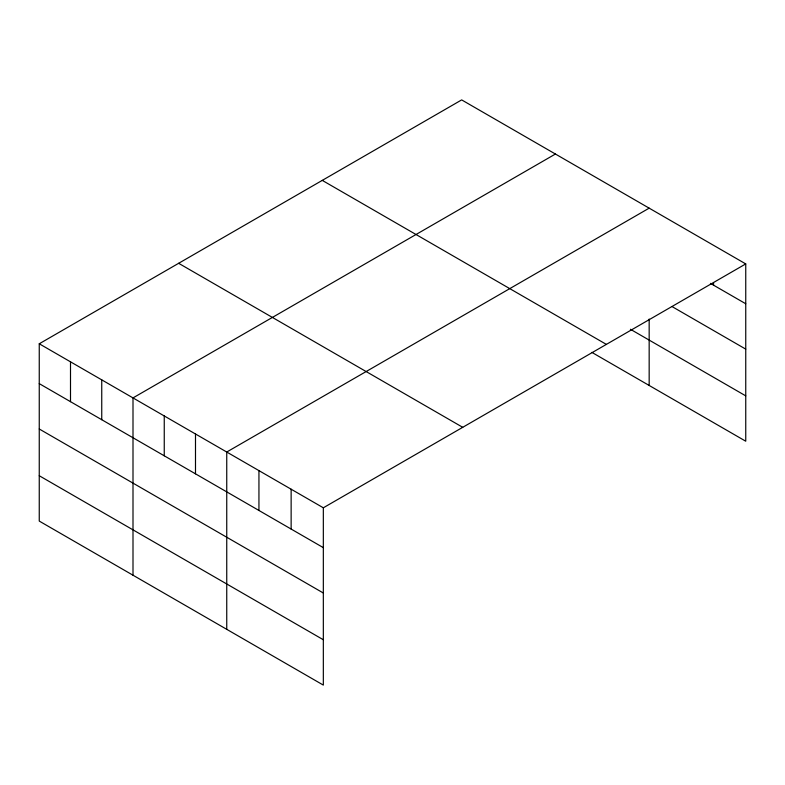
<?xml version="1.0" encoding="UTF-8"?>
<svg xmlns="http://www.w3.org/2000/svg" width="785" height="785" viewBox="0 0 785 785"><rect width="100%" height="100%" fill="white"/><g stroke="black" fill="none" stroke-linecap="round" stroke-linejoin="round"><path stroke-width="1.18" d="M39.25 343.781L323.332 507.797L323.332 685.099L39.25 521.083L39.25 343.781L461.668 99.901L745.75 263.917L745.75 441.219L591.87 352.377M555.417 154.027L132.999 397.907L132.999 575.209M649.166 208.153L226.747 452.023L226.747 629.334M323.332 507.797L745.75 263.917M710.435 283.375L745.75 303.766M672.009 306.552L745.75 349.129M630.414 329.268L745.75 395.866M322.272 180.383L606.354 344.389M178.646 263.299L462.728 427.315M39.25 383.629L323.332 547.645M39.25 428.993L323.332 593.009M39.25 475.73L323.332 639.746M713.555 282.767L713.555 285.181M649.166 319.063L649.166 385.455M291.137 489.202L291.137 529.061M258.942 470.617L258.942 510.466M195.494 433.987L195.494 473.836M164.251 415.942L164.251 455.8M101.746 379.861L101.746 419.71M70.503 361.816L70.503 401.675"/></g></svg>
